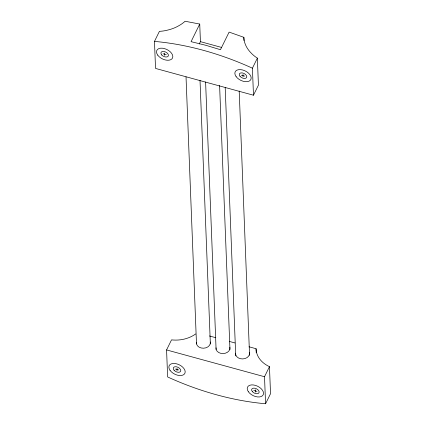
<?xml version="1.0" encoding="UTF-8"?>
<svg xmlns="http://www.w3.org/2000/svg" width="425" height="425" viewBox="0 0 425 425"><rect width="100%" height="100%" fill="white"/><g stroke="black" fill="none" stroke-linecap="round" stroke-linejoin="round"><path stroke-width="0.64" d="M199.734 24.055L191.069 41.666L205.742 45.268L220.453 49.704L229.117 32.093L243.86 37.326A28.278 22.419 11.3 0 0 244.843 43.026L245.56 44.922A28.826 22.992 15.4 0 0 250.24 52.073L251.818 53.731A29.862 23.917 19.5 0 0 257.369 58.135L258.427 85.159L253.475 95.221L155.534 68.43L154.472 41.406L159.423 31.338A29.862 20.368 -19.9 0 0 166.467 30.388L168.81 29.798A28.826 20.182 -17.1 0 0 177.692 26.355L179.717 25.208A28.278 20.267 -14 0 0 185.093 21.25L199.734 24.055L200.425 41.65L199.272 43.998M253.475 95.221L252.418 68.197L257.369 58.135M249.039 346.8L256.068 348.723A28.379 21.68 -2.2 0 0 269.466 366.663L270.528 393.688L265.577 403.75A199.957 119.223 26.2 0 1 167.631 376.954L166.573 349.934L171.525 339.867A28.379 21.68 -2.2 0 0 195.638 333.965M265.577 403.75L264.515 376.725L269.466 366.663M200.425 41.65L221.505 47.419M163.03 53.773L166.297 54.666M241.389 75.209L244.651 76.102M209.44 335.968L215.826 337.716M229.24 341.387L234.988 342.959M166.573 349.934L264.515 376.725M175.398 369.054L178.659 369.947M253.752 390.49L257.013 391.382M243.86 37.326L243.987 40.577M256.068 348.723L256.222 352.623M242.978 74.529L243.063 76.782M255.34 389.81L255.425 392.062M239.195 91.019L249.56 355.364M225.197 87.593L235.721 355.911M219.597 85.425L229.957 349.562M205.599 81.988L216.086 349.446M200.016 80.304L210.359 343.984M186.023 76.872L196.493 343.868M164.618 53.093L164.709 55.346M176.986 368.374L177.071 370.627M154.472 41.406A199.957 119.223 26.2 0 1 252.418 68.197M229.867 347.262A6.986 5.339 -2.2 0 1 223.183 353.568A6.986 5.339 -2.2 0 1 216.022 347.809M210.295 341.998A6.986 5.339 -2.2 0 1 203.474 348.213A6.986 5.339 -2.2 0 1 196.446 342.359M249.454 352.623A6.986 5.339 -2.2 0 1 242.771 358.923A6.986 5.339 -2.2 0 1 235.615 353.17M157.744 55.154A8.734 5.206 26.2 0 0 171.875 58.932A8.734 5.206 26.2 0 0 164.374 48.567A8.734 5.206 26.2 0 0 157.744 55.154M236.098 76.585A8.734 5.206 26.2 0 0 250.235 80.368A8.734 5.206 26.2 0 0 242.728 70.003A8.734 5.206 26.2 0 0 236.098 76.585M240.077 76.41A4.037 2.407 26.2 0 0 246.537 77.61A4.037 2.407 26.2 0 0 242.441 72.941A4.037 2.407 26.2 0 0 240.077 76.41M161.723 54.974A4.037 2.407 26.2 0 0 168.183 56.174A4.037 2.407 26.2 0 0 164.087 51.505A4.037 2.407 26.2 0 0 161.723 54.974M170.032 370.329A8.734 5.206 26.2 0 0 184.174 374.282A8.734 5.206 26.2 0 0 176.88 363.89A8.734 5.206 26.2 0 0 170.032 370.329M248.386 391.765A8.734 5.206 26.2 0 0 262.528 395.717A8.734 5.206 26.2 0 0 255.234 385.326A8.734 5.206 26.2 0 0 248.386 391.765M252.461 391.712A4.037 2.407 26.2 0 0 258.915 392.881A4.037 2.407 26.2 0 0 254.777 388.216A4.037 2.407 26.2 0 0 252.461 391.712M174.107 370.276A4.037 2.407 26.2 0 0 180.556 371.445A4.037 2.407 26.2 0 0 176.417 366.786A4.037 2.407 26.2 0 0 174.107 370.276"/></g></svg>
